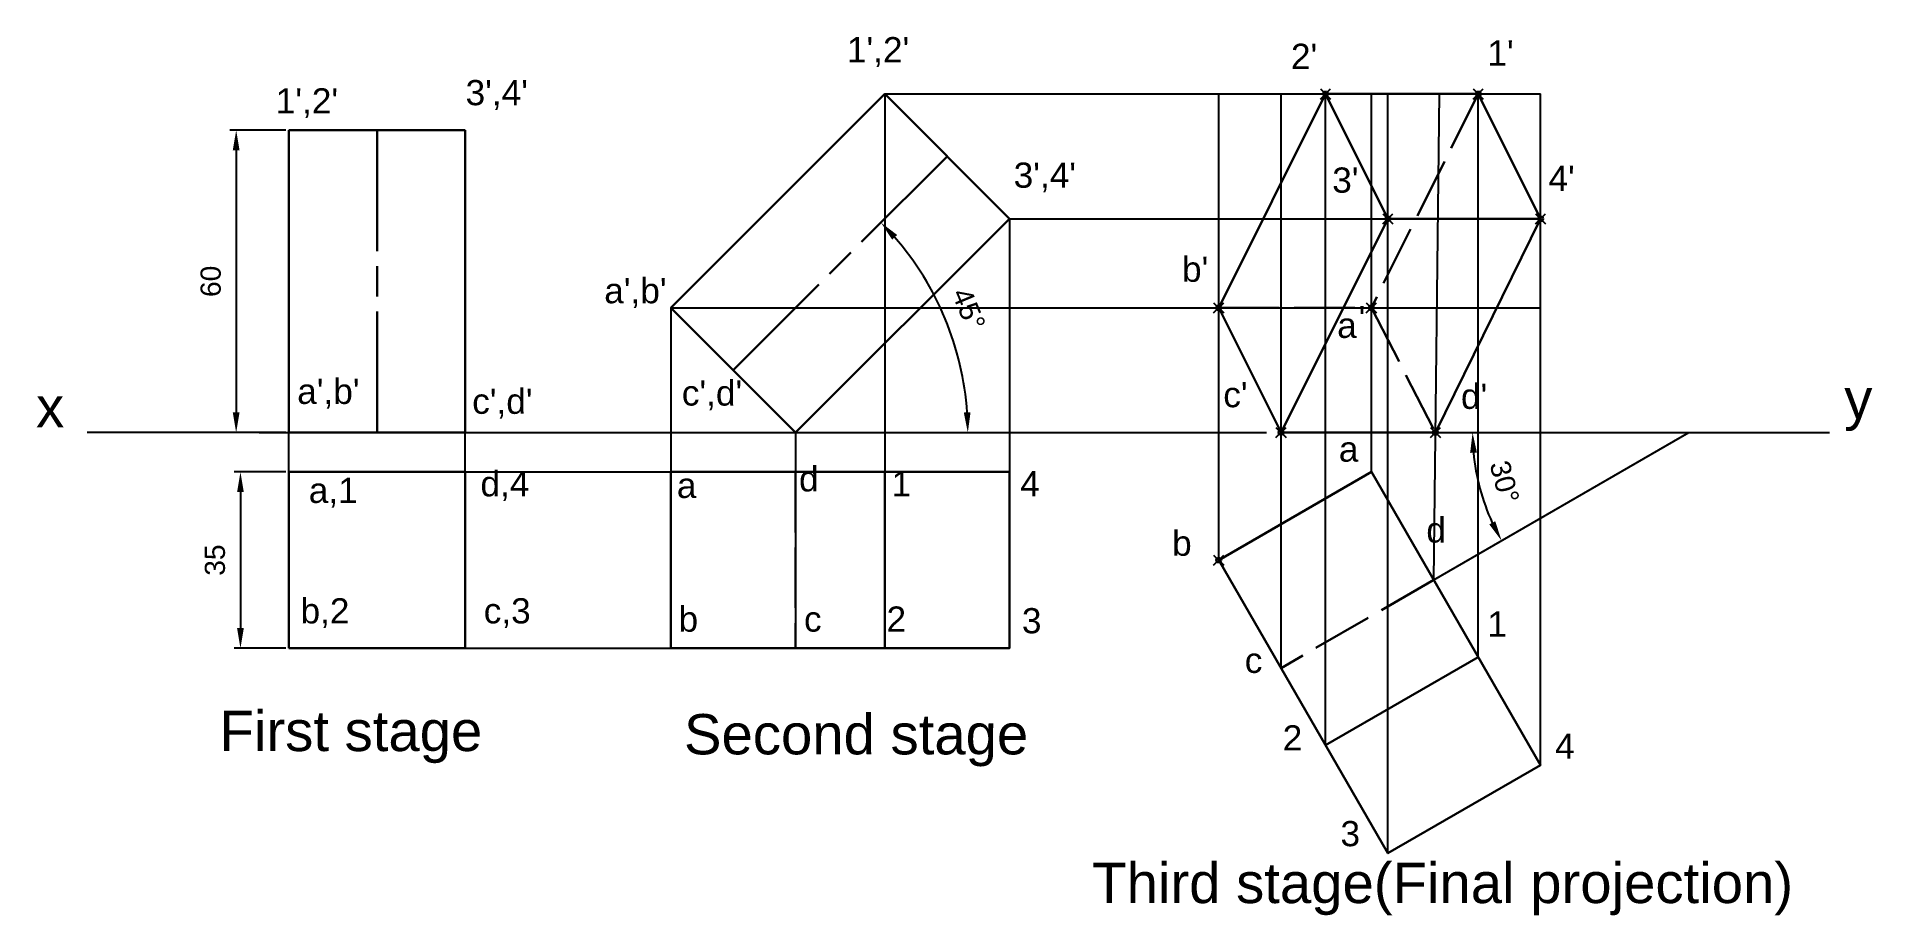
# Model space of a CAD drawing. Header units: millimetres. Extents: x -23 to 341, y -23 to 152.
import ezdxf

# ---------------------------------------------------------------- set-up
doc = ezdxf.new("R2010")
doc.units = ezdxf.units.MM
doc.header["$PDMODE"] = 35
doc.header["$PDSIZE"] = 1
doc.linetypes.add('ACAD_ISO02W100', pattern=[15, 12, -3])
doc.linetypes.add('ACAD_ISO08W100', pattern=[36, 24, -3, 6, -3])
doc.styles.get("Standard").update_dxf_attribs({"font": 'arial.ttf'})
doc.dimstyles.new('ISO-25', dxfattribs={"dimtxt": 4, "dimasz": 4, "dimexe": 1.25, "dimexo": 0.625, "dimgap": 3, "dimtad": 1, "dimtxsty": 'Standard', "dimcen": 2.5, "dimadec": 0, "dimazin": 0, "dimtfac": 1, "dimtmove": 0, "dimatfit": 3, "dimfxl": 1, "dimarcsym": 0})

# ---------------------------------------------------------------- blocks, each defined once
blk = doc.blocks.new('*D0')
at = {"color": 0, "lineweight": -2, "transparency": 16777216}
for p, q in [((26.25, 65.37), (16, 65.37)), ((17.25, 61.37), (17.25, 34.37)), ((26.25, 30.37), (16, 30.37))]:
    blk.add_line(p, q, dxfattribs=at)
at = {"color": 0, "lineweight": 25, "transparency": 16777216}
for points in [[(16.58, 61.37), (17.91, 61.37), (17.25, 65.37)], [(16.58, 34.37), (17.91, 34.37), (17.25, 30.37)]]:
    blk.add_solid(points, dxfattribs=at)
at = {"layer": 'Defpoints', "color": 0, "lineweight": 25, "transparency": 16777216}
for p in [(26.87, 65.37), (17.25, 30.37), (26.87, 30.37)]:
    blk.add_point(p, dxfattribs=at)
at = {"color": 0, "transparency": 16777216, "insert": (12.2, 47.87), "char_height": 4, "attachment_point": 5, "rotation": 90}
blk.add_mtext('35', dxfattribs=at)
blk = doc.blocks.new('*D1')
at = {"color": 0, "lineweight": -2, "transparency": 16777216}
for p, q in [((26.25, 133.17), (15.15, 133.17)), ((16.4, 129.17), (16.4, 77.17)), ((26.25, 73.17), (15.15, 73.17))]:
    blk.add_line(p, q, dxfattribs=at)
at = {"color": 0, "lineweight": 25, "transparency": 16777216}
for points in [[(15.73, 129.17), (17.07, 129.17), (16.4, 133.17)], [(15.73, 77.17), (17.07, 77.17), (16.4, 73.17)]]:
    blk.add_solid(points, dxfattribs=at)
at = {"layer": 'Defpoints', "color": 0, "lineweight": 25, "transparency": 16777216}
for p in [(26.87, 133.17), (16.4, 73.17), (26.87, 73.17)]:
    blk.add_point(p, dxfattribs=at)
at = {"color": 0, "transparency": 16777216, "insert": (11.36, 103.17), "char_height": 4, "attachment_point": 5, "rotation": 90}
blk.add_mtext('60', dxfattribs=at)
blk = doc.blocks.new('*D2')
at = {"color": 0, "lineweight": -2, "transparency": 16777216}
blk.add_arc((102.71, 73.17), 58.93, 3.8897, 41.1103, dxfattribs=at)
at = {"color": 0, "lineweight": 25, "transparency": 16777216}
for points in [[(146.62, 111.46), (147.6, 112.38), (144.38, 114.84)], [(162.17, 77.19), (160.84, 77.15), (161.64, 73.17)]]:
    blk.add_solid(points, dxfattribs=at)
at = {"layer": 'Defpoints', "color": 0, "lineweight": 25, "transparency": 16777216}
for p in [(157.51, 127.97), (159.63, 88.42), (115.08, 85.55), (20.93, 73.17), (220.93, 73.17)]:
    blk.add_point(p, dxfattribs=at)
at = {"color": 0, "lineweight": 25, "transparency": 16777216, "insert": (161.81, 97.65), "char_height": 4, "attachment_point": 5, "rotation": 292.5}
blk.add_mtext('45°', dxfattribs=at)
blk = doc.blocks.new('*D3')
at = {"color": 0, "lineweight": -2, "transparency": 16777216}
blk.add_arc((304.74, 73.17), 42.91, 185.3431, 204.6569, dxfattribs=at)
at = {"color": 0, "lineweight": 25, "transparency": 16777216}
for points in [[(261.35, 69.14), (262.69, 69.21), (261.83, 73.17)], [(266.34, 55.58), (265.15, 54.96), (267.58, 51.72)]]:
    blk.add_solid(points, dxfattribs=at)
at = {"layer": 'Defpoints', "color": 0, "lineweight": 25, "transparency": 16777216}
for p in [(223.8, 73.17), (304.74, 73.17), (332.67, 73.17), (262.49, 65.72), (254.11, 43.94)]:
    blk.add_point(p, dxfattribs=at)
at = {"color": 0, "lineweight": 25, "transparency": 16777216, "insert": (268.17, 63.37), "char_height": 4, "attachment_point": 5, "rotation": 285}
blk.add_mtext('30°', dxfattribs=at)

msp = doc.modelspace()

# ---------------------------------------------------------------- linework, layer by layer
at = {"color": 18, "lineweight": 30, "true_color": 0x000000}
for p, q in [((102.709, 97.92), (145.135, 140.347)), ((145.135, 140.347), (169.884, 115.598)), ((232.642, 140.347), (211.429, 97.92)), ((262.953, 140.347), (232.642, 140.347)), ((245.016, 115.598), (232.642, 140.347)), ((275.327, 115.598), (262.953, 140.347)), ((26.872, 73.172), (26.872, 133.172)), ((26.872, 133.172), (61.872, 133.172)), ((61.872, 133.172), (61.872, 73.172)), ((169.884, 115.598), (127.457, 73.172)), ((245.016, 115.598), (223.803, 73.172)), ((245.016, 115.598), (275.327, 115.598)), ((254.459, 73.172), (275.327, 115.598)), ((102.709, 97.92), (127.457, 73.172)), ((211.429, 97.92), (223.803, 73.172)), ((26.872, 73.172), (61.872, 73.172)), ((223.803, 73.172), (254.459, 73.172)), ((26.872, 65.374), (26.872, 30.374)), ((26.872, 65.374), (61.872, 65.374)), ((61.872, 65.374), (61.872, 30.374)), ((145.135, 65.374), (145.135, 30.374)), ((26.872, 30.374), (61.872, 30.374)), ((262.953, 28.632), (232.642, 11.132))]:
    msp.add_line(p, q, dxfattribs=at)
at = {"color": 18, "true_color": 0x000000}
for p, q in [((145.135, 140.347), (145.135, 30.374)), ((145.135, 140.347), (275.327, 140.347)), ((211.429, 47.874), (211.429, 140.347)), ((223.803, 26.441), (223.803, 140.347)), ((232.642, 11.132), (232.642, 140.347)), ((241.74, 65.374), (241.74, 140.347)), ((245.016, -10.301), (245.016, 140.347)), ((254.114, 43.941), (255.251, 140.347)), ((262.953, 28.632), (262.953, 140.347)), ((275.327, 7.199), (275.327, 140.347)), ((169.884, 115.598), (169.884, 30.374)), ((169.884, 115.598), (275.327, 115.598)), ((102.709, 97.92), (102.709, 30.374)), ((102.709, 97.92), (275.327, 97.92)), ((20.934, 73.172), (220.934, 73.172)), ((26.872, 65.374), (26.872, 73.172)), ((61.872, 65.374), (61.872, 73.172)), ((127.457, 73.172), (127.457, 30.374)), ((212.468, 73.172), (212.468, 73.172)), ((223.803, 73.172), (254.459, 73.172)), ((61.872, 65.374), (169.884, 65.374)), ((61.872, 30.374), (169.884, 30.374))]:
    msp.add_line(p, q, dxfattribs=at)
at = {"color": 18, "linetype": 'ACAD_ISO02W100', "lineweight": 30, "true_color": 0x000000}
for p, q in [((262.953, 140.347), (241.74, 97.92)), ((211.429, 97.92), (241.74, 97.92)), ((241.74, 97.92), (254.459, 73.172)), ((127.457, 65.374), (127.457, 30.374)), ((254.114, 43.941), (223.803, 26.441))]:
    msp.add_line(p, q, dxfattribs=at)
at = {"color": 18, "linetype": 'ACAD_ISO08W100', "lineweight": 30, "true_color": 0x000000}
for p, q in [((44.372, 133.172), (44.372, 73.172)), ((157.509, 127.972), (115.083, 85.546))]:
    msp.add_line(p, q, dxfattribs=at)
at = {"color": 18, "lineweight": 25, "true_color": 0x000000}
for p, q in [((15.148, 73.172), (-13.17, 73.172)), ((223.803, 73.172), (332.672, 73.172)), ((254.114, 43.941), (304.743, 73.172)), ((254.459, 73.172), (332.672, 73.172))]:
    msp.add_line(p, q, dxfattribs=at)
at = {"color": 18, "lineweight": 30, "true_color": 0x000000}
for points in [[(102.709, 65.374), (102.709, 30.374), (169.884, 30.374), (169.884, 65.374), (102.709, 65.374)], [(241.74, 65.374), (211.429, 47.874), (245.016, -10.301), (275.327, 7.199), (241.74, 65.374)]]:
    msp.add_lwpolyline(points, dxfattribs=at)
at = {"color": 18, "true_color": 0x000000}
for p in [(232.642, 140.347), (262.953, 140.347), (245.016, 115.598), (275.327, 115.598), (211.429, 97.92), (241.74, 97.92), (223.803, 73.172), (254.459, 73.172), (211.429, 47.874)]:
    msp.add_point(p, dxfattribs=at)

# ---------------------------------------------------------------- texts
at = {"color": 18, "lineweight": 25, "true_color": 0x000000}
for s, height, p in [("1',2'", 5, (137.635, 146.629)), ("2'", 5, (225.78, 145.319)), ("1'", 5, (264.773, 145.974)), ("3',4'", 5, (61.942, 138.116)), ("1',2'", 5, (24.259, 136.479)), ("3',4'", 5, (170.73, 121.745)), ("3'", 5, (233.972, 120.763)), ("4'", 5, (276.897, 121.091)), ("b'", 5, (204.153, 103.083)), ("a',b'", 5, (89.467, 98.826)), ('a', 5, (234.955, 91.951)), ("'", 5, (239.215, 93.26)), ("a',b'", 5, (28.519, 78.854)), ('x', 8, (-23.32, 74.234)), ("c',d'", 5, (63.253, 76.89)), ("c',d'", 5, (104.867, 78.527)), ("c'", 5, (212.345, 78.199)), ("d'", 5, (259.53, 77.872)), ('y', 8, (335.609, 75.873)), ('a', 5, (235.282, 67.395)), ('d,4', 5, (64.891, 60.519)), ('d', 5, (128.132, 61.501)), ('a,1', 5, (30.813, 59.209)), ('a', 5, (103.884, 60.192)), ('1', 5, (146.482, 60.519)), ('4', 5, (172.041, 60.519)), ('d', 5, (252.649, 51.352)), ('b', 5, (202.187, 48.732)), ('b,2', 5, (29.174, 35.308)), ('c,3', 5, (65.546, 35.308)), ('b', 5, (104.212, 33.671)), ('c', 5, (129.115, 33.671)), ('2', 5, (145.499, 33.671)), ('3', 5, (172.369, 33.344)), ('1', 5, (264.773, 32.689)), ('c', 5, (216.605, 25.486)), ('First stage', 8, (13.098, 9.98)), ('Second stage', 8, (105.291, 9.324)), ('2', 5, (224.141, 10.097)), ('4', 5, (278.208, 8.46)), ('3', 5, (235.61, -8.893)), ('Third stage(Final projection)', 8, (186.329, -20.18))]:
    msp.add_text(s, height=height, dxfattribs=at).set_placement(p)
at = {"color": 18, "true_color": 0x000000}
for s in ['b,2', 'c,3', 'a,1', 'd,4', "a',b'", "c',d'", "1',2'", "3',4'", "a',b'", "c',d'", "1',2'", "3',4'", 'a', 'b', 'c', 'd', '1', '2', '3', '4', 'a', 'b', 'c', 'd', '1', '2', '4', '3']:
    msp.add_text(s, height=1.4210854715202e-13, rotation=270, dxfattribs=at).set_placement((21.122, 30.374))

# ---------------------------------------------------------------- dimensions: what is measured, and where the dimension line sits
for base, p1, p2, picture, middle in [((16.398, 73.172), (26.872, 133.172), (26.872, 73.172), '*D1', (11.356, 103.172)), ((17.248, 30.374), (26.872, 65.374), (26.872, 30.374), '*D0', (12.204, 47.874))]:
    dim = msp.add_linear_dim(base=base, p1=p1, p2=p2, angle=90, dimstyle='ISO-25', dxfattribs=at)
    dim.commit()
    dim.dimension.update_dxf_attribs({"geometry": picture, "text_midpoint": middle})
at = {"color": 18, "lineweight": 25, "true_color": 0x000000}
for base, line1, line2, picture, middle in [((159.633, 88.424), ((20.934, 73.172), (220.934, 73.172)), ((157.509, 127.972), (115.083, 85.546)), '*D2', (161.806, 97.65)), ((262.486, 65.721), ((254.114, 43.941), (304.743, 73.172)), ((223.803, 73.172), (332.672, 73.172)), '*D3', (268.168, 63.371))]:
    dim = msp.add_angular_dim_2l(base=base, line1=line1, line2=line2, dimstyle='ISO-25', dxfattribs=at)
    dim.commit()
    dim.dimension.update_dxf_attribs({"geometry": picture, "text_midpoint": middle})

doc.saveas('drawing.dxf')
